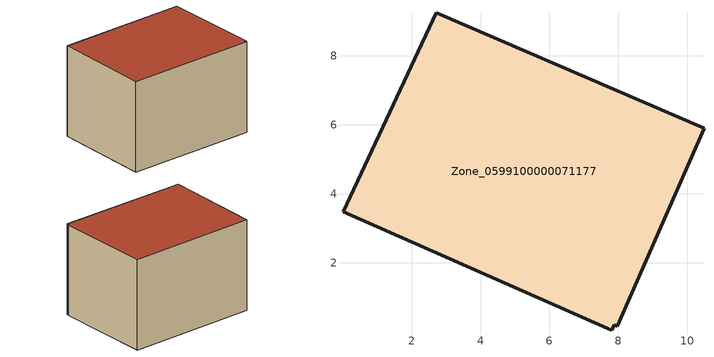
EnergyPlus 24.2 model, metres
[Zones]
Zone_0599100000071177
 floor ground (C_G): 10.48,5.89 7.96,0.16 7.88,0.19 7.81,0.04 0.03,3.48 2.72,9.25 z0
 wall outside (C_F): 2.72,9.25 0.03,3.48 7.81,0.04 7.88,0.19 7.96,0.16 10.48,5.89 2.72,9.25 z0:5.85
 roof outside (C_R): 7.96,0.16 10.48,5.89 2.72,9.25 0.03,3.48 7.81,0.04 7.88,0.19 z5.85
[BUILDING]
Pand.0599100000071177: North Axis=0; Terrain=City; Loads Convergence Tolerance Value=0.04; Temperature Convergence Tolerance Value=0.4; Solar Distribution=FullExterior; Maximum Number of Warmup Days=25; Minimum Number of Warmup Days=1
[Site:Location]
Rotterdam.The.Hague.AP_ZH_NLD Design_Conditions: Latitude=51.96; Longitude=4.45; Time Zone=1; Elevation=-4.5
[SITE:GROUNDTEMPERATURE:BUILDINGSURFACE]
18, 18, 18, 18, 18, 18, 18, 18, 18, 18, 18, 18
[MATERIAL] Thermal Absorptance=0.9; Solar Absorptance=0.7; Visible Absorptance=0.7
Name | Roughness | Thickness | Conductivity | Density | Specific Heat
G.TC.1946-1964 | MediumSmooth | 0.15 | 1 | 540 | 1210
F.TC.1946-1964 | Rough | 0.3 | 0.857143 | 1920 | 840
R.TC.1946-1964 | MediumRough | 0.2 | 0.235294 | 1500 | 1000
[CONSTRUCTION]
C_G: G.TC.1946-1964
C_F: F.TC.1946-1964
C_R: R.TC.1946-1964
[ZONE]
Zone_0599100000071177: Type=1; Multiplier=1; Ceiling Height=Autocalculate; Volume=Autocalculate; Floor Area=autocalculate; Part of Total Floor Area=Yes
[ZONEINFILTRATION:DESIGNFLOWRATE]
Infil_Zone_0599100000071177: Zone or ZoneList or Space or SpaceList=Zone_0599100000071177; Schedule=AlwaysOn; Design Flow Rate Calculation Method=Flow/Area; Flow Rate per Floor Area=0.003; Constant Term Coefficient=1; Temperature Term Coefficient=0; Velocity Term Coefficient=0; Velocity Squared Term Coefficient=0
[HVACTEMPLATE:ZONE:IDEALLOADSAIRSYSTEM]
Zone_0599100000071177: Maximum Heating Supply Air Temperature=50; Minimum Cooling Supply Air Temperature=13; Maximum Heating Supply Air Humidity Ratio=0.0156; Minimum Cooling Supply Air Humidity Ratio=0.0077; Heating Limit=NoLimit; Cooling Limit=NoLimit; Dehumidification Control Type=ConstantSensibleHeatRatio; Cooling Sensible Heat Ratio=0.7; Dehumidification Setpoint=60; Humidification Control Type=None; Humidification Setpoint=30; Outdoor Air Method=None; Outdoor Air Flow Rate per Person=0.00944; Outdoor Air Flow Rate per Zone Floor Area=0; Outdoor Air Flow Rate per Zone=0; Demand Controlled Ventilation Type=None; Outdoor Air Economizer Type=NoEconomizer; Heat Recovery Type=None; Sensible Heat Recovery Effectiveness=0.7; Latent Heat Recovery Effectiveness=0.65
[ZONECONTROL:THERMOSTAT]
ThermostatControl_Zone_0599100000071177: Zone or ZoneList=Zone_0599100000071177; Control Type Schedule=DualSetpointControlType; Control 1=Thermostat_Zone_0599100000071177; Temperature Difference Between Cutout And Setpoint=0
[THERMOSTATSETPOINT:DUALSETPOINT]
Thermostat_Zone_0599100000071177: Heating Setpoint Temperature Schedule=HeatingSetpoint_Zone_0599100000071177; Cooling Setpoint Temperature Schedule=CoolingSetpoint_Zone_0599100000071177
[SCHEDULE:COMPACT]
HeatingSetpoint_Zone_0599100000071177: Through: 12/31, For: AllDays, Until: 24:00, 21
CoolingSetpoint_Zone_0599100000071177: Through: 12/31, For: AllDays, Until: 24:00, 24
DualSetpointControlType: Through: 12/31, For: AllDays, Until: 24:00, 4
AlwaysOn: Through: 12/31, For: AllDays, Until: 24:00, 1
